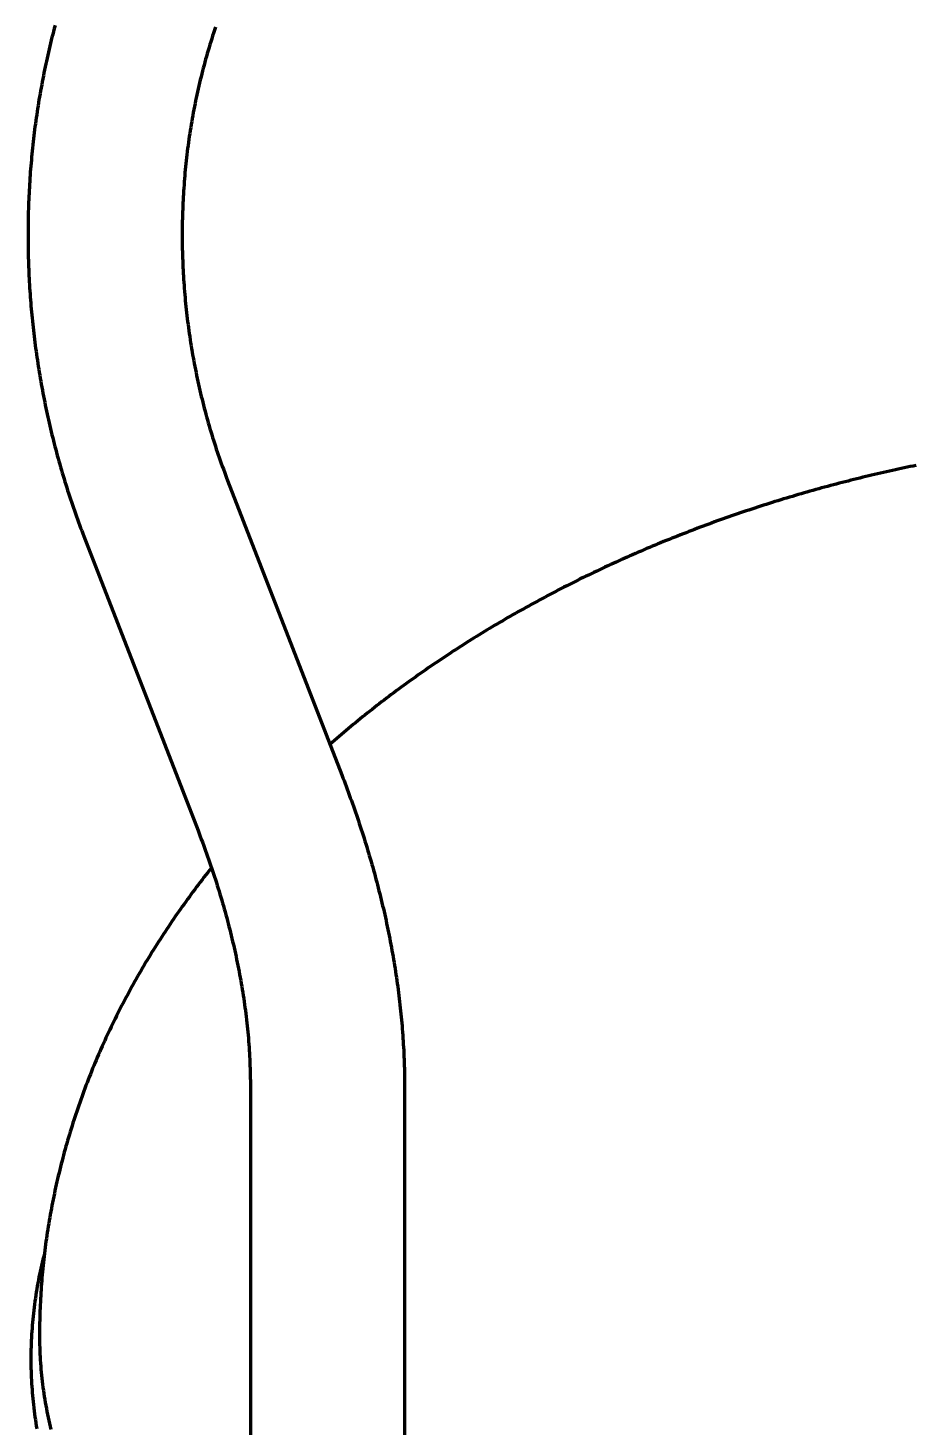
# Model space of a CAD drawing. Header units: millimetres. Extents: x 0 to 2382, y 0 to 420.
# Drawn here: x 306.16 to 320.78, y 129 to 152.06 of the extents above; entities that cross this region are included whole.
import ezdxf

# ---------------------------------------------------------------- set-up
doc = ezdxf.new("R2010")
doc.units = ezdxf.units.MM
doc.layers.add('01-VISIBLE', color=7, linetype='CONTINUOUS', lineweight=70)

msp = doc.modelspace()

# ---------------------------------------------------------------- linework, layer by layer
at = {"layer": '01-VISIBLE'}
for p, q in [((309.453, 144.61), (311.334, 139.762)), ((307.085, 143.691), (308.966, 138.843)), ((309.828, 134.673), (309.828, 111.026)), ((312.368, 134.673), (312.368, 111.026))]:
    msp.add_line(p, q, dxfattribs=at)
for points in [[(306.61, 152.104), (306.597, 152.056), (306.584, 152.008), (306.572, 151.959), (306.56, 151.91), (306.548, 151.862), (306.536, 151.813), (306.524, 151.765), (306.513, 151.716), (306.501, 151.667), (306.49, 151.618), (306.479, 151.569), (306.469, 151.52), (306.458, 151.471), (306.448, 151.422), (306.438, 151.373), (306.428, 151.324), (306.418, 151.275), (306.408, 151.226), (306.399, 151.177), (306.39, 151.128), (306.381, 151.078), (306.372, 151.029), (306.363, 150.98), (306.355, 150.93), (306.346, 150.881), (306.338, 150.831), (306.33, 150.782), (306.323, 150.732), (306.315, 150.683), (306.308, 150.633), (306.301, 150.584), (306.294, 150.534), (306.287, 150.485), (306.28, 150.435), (306.274, 150.385), (306.268, 150.336), (306.262, 150.286), (306.256, 150.236), (306.25, 150.186), (306.244, 150.137), (306.239, 150.087), (306.234, 150.037), (306.229, 149.987), (306.224, 149.937), (306.22, 149.887), (306.215, 149.837), (306.211, 149.788), (306.207, 149.738), (306.203, 149.688), (306.2, 149.638), (306.196, 149.588), (306.193, 149.538), (306.19, 149.488), (306.187, 149.438), (306.184, 149.388), (306.182, 149.338), (306.179, 149.288), (306.177, 149.238), (306.175, 149.188), (306.173, 149.138), (306.171, 149.088), (306.17, 149.037), (306.169, 148.987), (306.168, 148.937), (306.167, 148.887), (306.166, 148.837), (306.165, 148.787), (306.165, 148.737), (306.165, 148.687), (306.165, 148.637), (306.165, 148.587), (306.165, 148.537), (306.166, 148.487), (306.166, 148.437), (306.167, 148.386), (306.168, 148.336), (306.17, 148.286), (306.171, 148.236), (306.173, 148.186), (306.175, 148.136), (306.176, 148.086), (306.179, 148.036), (306.181, 147.986), (306.183, 147.936), (306.186, 147.886), (306.189, 147.836), (306.192, 147.786), (306.195, 147.736), (306.199, 147.686), (306.202, 147.636), (306.206, 147.586), (306.21, 147.536), (306.214, 147.486), (306.218, 147.436), (306.223, 147.386), (306.228, 147.337), (306.232, 147.287), (306.237, 147.237), (306.243, 147.187), (306.248, 147.137), (306.254, 147.088), (306.259, 147.038), (306.265, 146.988), (306.271, 146.938), (306.278, 146.889), (306.284, 146.839), (306.291, 146.789), (306.297, 146.74), (306.304, 146.69), (306.312, 146.64), (306.319, 146.591), (306.326, 146.541), (306.334, 146.492), (306.342, 146.442), (306.35, 146.393), (306.358, 146.344), (306.367, 146.294), (306.375, 146.245), (306.384, 146.196), (306.393, 146.146), (306.402, 146.097), (306.411, 146.048), (306.421, 145.999), (306.431, 145.95), (306.44, 145.9), (306.45, 145.851), (306.461, 145.802), (306.471, 145.753), (306.482, 145.704), (306.492, 145.655), (306.503, 145.607), (306.514, 145.558), (306.526, 145.509), (306.537, 145.46), (306.549, 145.411), (306.56, 145.363), (306.572, 145.314), (306.585, 145.265), (306.597, 145.217), (306.609, 145.168), (306.622, 145.12), (306.635, 145.072), (306.648, 145.023), (306.661, 144.975), (306.675, 144.927), (306.688, 144.878), (306.702, 144.83), (306.716, 144.782), (306.73, 144.734), (306.744, 144.686), (306.759, 144.638), (306.773, 144.59), (306.788, 144.542), (306.803, 144.495), (306.818, 144.447), (306.834, 144.399), (306.849, 144.352), (306.865, 144.304), (306.881, 144.257), (306.897, 144.209), (306.913, 144.162), (306.93, 144.114), (306.946, 144.067), (306.963, 144.02), (306.98, 143.973), (306.997, 143.926), (307.014, 143.879), (307.032, 143.832), (307.049, 143.785), (307.067, 143.738), (307.085, 143.691)], [(309.253, 152.076), (309.237, 152.029), (309.222, 151.981), (309.206, 151.933), (309.191, 151.886), (309.176, 151.838), (309.161, 151.79), (309.147, 151.742), (309.132, 151.694), (309.118, 151.646), (309.105, 151.597), (309.091, 151.549), (309.078, 151.501), (309.065, 151.453), (309.052, 151.404), (309.039, 151.356), (309.027, 151.307), (309.015, 151.258), (309.003, 151.21), (308.992, 151.161), (308.98, 151.112), (308.969, 151.063), (308.958, 151.014), (308.947, 150.965), (308.937, 150.916), (308.927, 150.867), (308.917, 150.818), (308.907, 150.769), (308.898, 150.72), (308.888, 150.671), (308.879, 150.621), (308.87, 150.572), (308.862, 150.523), (308.854, 150.473), (308.845, 150.424), (308.838, 150.374), (308.83, 150.325), (308.822, 150.275), (308.815, 150.226), (308.808, 150.176), (308.802, 150.126), (308.795, 150.077), (308.789, 150.027), (308.783, 149.977), (308.777, 149.927), (308.771, 149.878), (308.766, 149.828), (308.761, 149.778), (308.756, 149.728), (308.751, 149.678), (308.747, 149.628), (308.743, 149.578), (308.739, 149.528), (308.735, 149.478), (308.731, 149.428), (308.728, 149.378), (308.725, 149.328), (308.722, 149.278), (308.719, 149.228), (308.717, 149.178), (308.715, 149.128), (308.713, 149.078), (308.711, 149.028), (308.709, 148.978), (308.708, 148.928), (308.707, 148.878), (308.706, 148.828), (308.705, 148.778), (308.705, 148.728), (308.705, 148.677), (308.705, 148.627), (308.705, 148.577), (308.705, 148.527), (308.706, 148.477), (308.707, 148.427), (308.708, 148.377), (308.71, 148.327), (308.711, 148.277), (308.713, 148.226), (308.715, 148.176), (308.717, 148.126), (308.72, 148.076), (308.722, 148.026), (308.725, 147.976), (308.728, 147.926), (308.732, 147.876), (308.735, 147.826), (308.739, 147.776), (308.743, 147.726), (308.747, 147.676), (308.752, 147.626), (308.756, 147.577), (308.761, 147.527), (308.766, 147.477), (308.771, 147.427), (308.777, 147.377), (308.783, 147.327), (308.789, 147.278), (308.795, 147.228), (308.801, 147.178), (308.808, 147.129), (308.815, 147.079), (308.822, 147.029), (308.829, 146.98), (308.837, 146.93), (308.844, 146.881), (308.852, 146.831), (308.86, 146.782), (308.869, 146.732), (308.877, 146.683), (308.886, 146.634), (308.895, 146.584), (308.904, 146.535), (308.914, 146.486), (308.923, 146.437), (308.933, 146.388), (308.943, 146.339), (308.954, 146.289), (308.964, 146.24), (308.975, 146.192), (308.986, 146.143), (308.997, 146.094), (309.009, 146.045), (309.02, 145.996), (309.032, 145.948), (309.044, 145.899), (309.057, 145.85), (309.069, 145.802), (309.082, 145.753), (309.095, 145.705), (309.108, 145.657), (309.121, 145.608), (309.135, 145.56), (309.149, 145.512), (309.163, 145.464), (309.177, 145.416), (309.192, 145.368), (309.206, 145.32), (309.221, 145.272), (309.236, 145.224), (309.252, 145.177), (309.267, 145.129), (309.283, 145.081), (309.299, 145.034), (309.315, 144.987), (309.332, 144.939), (309.349, 144.892), (309.365, 144.845), (309.383, 144.798), (309.4, 144.751), (309.418, 144.704), (309.435, 144.657), (309.453, 144.61)], [(320.797, 144.859), (320.748, 144.849), (320.699, 144.839), (320.65, 144.829), (320.601, 144.818), (320.552, 144.808), (320.503, 144.797), (320.454, 144.787), (320.406, 144.776), (320.357, 144.765), (320.308, 144.754), (320.259, 144.743), (320.21, 144.732), (320.161, 144.721), (320.113, 144.709), (320.064, 144.698), (320.015, 144.686), (319.967, 144.674), (319.918, 144.663), (319.869, 144.651), (319.821, 144.639), (319.772, 144.627), (319.723, 144.614), (319.675, 144.602), (319.626, 144.59), (319.578, 144.577), (319.53, 144.565), (319.481, 144.552), (319.433, 144.539), (319.384, 144.526), (319.336, 144.513), (319.288, 144.5), (319.239, 144.487), (319.191, 144.474), (319.143, 144.46), (319.095, 144.447), (319.046, 144.433), (318.998, 144.419), (318.95, 144.406), (318.902, 144.392), (318.854, 144.378), (318.806, 144.364), (318.758, 144.349), (318.71, 144.335), (318.662, 144.321), (318.614, 144.306), (318.566, 144.292), (318.518, 144.277), (318.471, 144.262), (318.423, 144.247), (318.375, 144.232), (318.327, 144.217), (318.28, 144.202), (318.232, 144.186), (318.184, 144.171), (318.137, 144.155), (318.089, 144.14), (318.042, 144.124), (317.994, 144.108), (317.947, 144.092), (317.899, 144.076), (317.852, 144.06), (317.805, 144.044), (317.757, 144.027), (317.71, 144.011), (317.663, 143.994), (317.616, 143.977), (317.569, 143.961), (317.521, 143.944), (317.474, 143.927), (317.427, 143.91), (317.38, 143.892), (317.333, 143.875), (317.286, 143.858), (317.239, 143.84), (317.193, 143.823), (317.146, 143.805), (317.099, 143.787), (317.052, 143.769), (317.006, 143.751), (316.959, 143.733), (316.912, 143.715), (316.866, 143.696), (316.819, 143.678), (316.773, 143.659), (316.726, 143.641), (316.68, 143.622), (316.633, 143.603), (316.587, 143.584), (316.541, 143.565), (316.495, 143.546), (316.448, 143.526), (316.402, 143.507), (316.356, 143.488), (316.31, 143.468), (316.264, 143.448), (316.218, 143.428), (316.172, 143.408), (316.126, 143.388), (316.08, 143.368), (316.035, 143.348), (315.989, 143.328), (315.943, 143.307), (315.898, 143.287), (315.852, 143.266), (315.806, 143.245), (315.761, 143.224), (315.716, 143.203), (315.67, 143.182), (315.625, 143.161), (315.579, 143.14), (315.534, 143.118), (315.489, 143.097), (315.444, 143.075), (315.399, 143.053), (315.354, 143.032), (315.309, 143.01), (315.264, 142.988), (315.219, 142.965), (315.174, 142.943), (315.129, 142.921), (315.085, 142.898), (315.04, 142.876), (314.995, 142.853), (314.951, 142.83), (314.906, 142.807), (314.862, 142.784), (314.817, 142.761), (314.773, 142.738), (314.729, 142.714), (314.684, 142.691), (314.64, 142.667), (314.596, 142.644), (314.552, 142.62), (314.508, 142.596), (314.464, 142.572), (314.42, 142.548), (314.376, 142.524), (314.333, 142.499), (314.289, 142.475), (314.245, 142.45), (314.202, 142.426), (314.158, 142.401), (314.115, 142.376), (314.071, 142.351), (314.028, 142.326), (313.985, 142.301), (313.942, 142.276), (313.899, 142.25), (313.855, 142.225), (313.812, 142.199), (313.77, 142.173), (313.727, 142.148), (313.684, 142.122), (313.641, 142.096), (313.598, 142.069), (313.556, 142.043), (313.513, 142.017), (313.471, 141.99), (313.428, 141.964), (313.386, 141.937), (313.344, 141.91), (313.302, 141.883), (313.259, 141.856), (313.217, 141.829), (313.175, 141.802), (313.133, 141.774), (313.092, 141.747), (313.05, 141.719), (313.008, 141.691), (312.967, 141.664), (312.925, 141.636), (312.884, 141.608), (312.842, 141.58), (312.801, 141.551), (312.76, 141.523), (312.718, 141.494), (312.677, 141.466), (312.636, 141.437), (312.595, 141.408), (312.554, 141.379), (312.514, 141.35), (312.473, 141.321), (312.432, 141.292), (312.392, 141.263), (312.351, 141.233), (312.311, 141.204), (312.271, 141.174), (312.23, 141.144), (312.19, 141.114), (312.15, 141.084), (312.11, 141.054), (312.07, 141.024), (312.031, 140.993), (311.991, 140.963), (311.951, 140.932), (311.912, 140.902), (311.872, 140.871), (311.833, 140.84), (311.794, 140.809), (311.754, 140.778), (311.715, 140.746), (311.676, 140.715), (311.637, 140.684), (311.598, 140.652), (311.56, 140.62), (311.521, 140.589), (311.482, 140.557), (311.444, 140.525), (311.406, 140.492), (311.367, 140.46), (311.329, 140.428), (311.291, 140.395), (311.253, 140.363), (311.215, 140.33), (311.177, 140.297), (311.14, 140.264)], [(311.334, 139.762), (311.353, 139.715), (311.371, 139.668), (311.388, 139.621), (311.406, 139.574), (311.424, 139.527), (311.441, 139.48), (311.458, 139.433), (311.475, 139.386), (311.492, 139.339), (311.509, 139.291), (311.526, 139.244), (311.543, 139.197), (311.559, 139.149), (311.575, 139.102), (311.591, 139.054), (311.607, 139.007), (311.623, 138.959), (311.639, 138.911), (311.655, 138.863), (311.67, 138.816), (311.685, 138.768), (311.701, 138.72), (311.716, 138.672), (311.73, 138.624), (311.745, 138.576), (311.76, 138.528), (311.774, 138.48), (311.788, 138.432), (311.802, 138.384), (311.816, 138.335), (311.83, 138.287), (311.844, 138.239), (311.857, 138.19), (311.871, 138.142), (311.884, 138.094), (311.897, 138.045), (311.91, 137.997), (311.922, 137.948), (311.935, 137.899), (311.947, 137.851), (311.96, 137.802), (311.972, 137.753), (311.984, 137.705), (311.995, 137.656), (312.007, 137.607), (312.019, 137.558), (312.03, 137.509), (312.041, 137.46), (312.052, 137.411), (312.063, 137.362), (312.073, 137.313), (312.084, 137.264), (312.094, 137.215), (312.104, 137.166), (312.114, 137.116), (312.124, 137.067), (312.133, 137.018), (312.143, 136.968), (312.152, 136.919), (312.161, 136.87), (312.17, 136.82), (312.179, 136.771), (312.187, 136.721), (312.195, 136.672), (312.204, 136.622), (312.212, 136.573), (312.219, 136.523), (312.227, 136.474), (312.234, 136.424), (312.242, 136.374), (312.249, 136.324), (312.256, 136.275), (312.262, 136.225), (312.269, 136.175), (312.275, 136.125), (312.281, 136.076), (312.287, 136.026), (312.293, 135.976), (312.298, 135.926), (312.304, 135.876), (312.309, 135.826), (312.314, 135.776), (312.318, 135.726), (312.323, 135.676), (312.327, 135.626), (312.331, 135.576), (312.335, 135.526), (312.339, 135.476), (312.342, 135.426), (312.345, 135.376), (312.348, 135.326), (312.351, 135.275), (312.354, 135.225), (312.356, 135.175), (312.358, 135.125), (312.36, 135.075), (312.362, 135.025), (312.364, 134.974), (312.365, 134.924), (312.366, 134.874), (312.367, 134.824), (312.367, 134.774), (312.368, 134.723), (312.368, 134.673)], [(308.966, 138.843), (308.985, 138.796), (309.003, 138.749), (309.02, 138.702), (309.038, 138.655), (309.056, 138.608), (309.073, 138.56), (309.09, 138.513), (309.107, 138.466), (309.124, 138.418), (309.141, 138.371), (309.157, 138.323), (309.173, 138.275), (309.19, 138.228), (309.206, 138.18), (309.221, 138.132), (309.237, 138.084), (309.253, 138.036), (309.268, 137.988), (309.283, 137.94), (309.298, 137.892), (309.313, 137.844), (309.327, 137.796), (309.342, 137.748), (309.356, 137.699), (309.37, 137.651), (309.384, 137.602), (309.398, 137.554), (309.411, 137.505), (309.425, 137.457), (309.438, 137.408), (309.451, 137.36), (309.464, 137.311), (309.476, 137.262), (309.489, 137.213), (309.501, 137.164), (309.513, 137.115), (309.525, 137.066), (309.536, 137.017), (309.548, 136.968), (309.559, 136.919), (309.57, 136.87), (309.581, 136.821), (309.592, 136.772), (309.602, 136.722), (309.612, 136.673), (309.622, 136.624), (309.632, 136.574), (309.642, 136.525), (309.651, 136.475), (309.66, 136.426), (309.669, 136.376), (309.678, 136.327), (309.686, 136.277), (309.694, 136.227), (309.703, 136.178), (309.71, 136.128), (309.718, 136.078), (309.725, 136.028), (309.732, 135.978), (309.739, 135.928), (309.746, 135.879), (309.752, 135.829), (309.759, 135.779), (309.764, 135.729), (309.77, 135.678), (309.776, 135.628), (309.781, 135.578), (309.786, 135.528), (309.79, 135.478), (309.795, 135.428), (309.799, 135.378), (309.803, 135.327), (309.806, 135.277), (309.81, 135.227), (309.813, 135.177), (309.816, 135.126), (309.818, 135.076), (309.82, 135.026), (309.822, 134.975), (309.824, 134.925), (309.825, 134.875), (309.826, 134.824), (309.827, 134.774), (309.828, 134.724), (309.828, 134.673)], [(309.188, 138.231), (309.157, 138.192), (309.126, 138.153), (309.095, 138.113), (309.064, 138.074), (309.034, 138.034), (309.003, 137.994), (308.973, 137.954), (308.943, 137.915), (308.913, 137.874), (308.883, 137.834), (308.853, 137.794), (308.823, 137.754), (308.794, 137.713), (308.764, 137.673), (308.735, 137.632), (308.706, 137.591), (308.677, 137.55), (308.648, 137.509), (308.619, 137.468), (308.591, 137.427), (308.562, 137.386), (308.534, 137.344), (308.506, 137.303), (308.478, 137.261), (308.45, 137.22), (308.423, 137.178), (308.395, 137.136), (308.368, 137.094), (308.341, 137.052), (308.314, 137.01), (308.287, 136.967), (308.26, 136.925), (308.234, 136.882), (308.207, 136.84), (308.181, 136.797), (308.155, 136.754), (308.129, 136.712), (308.103, 136.669), (308.078, 136.626), (308.052, 136.582), (308.027, 136.539), (308.002, 136.496), (307.977, 136.452), (307.952, 136.409), (307.927, 136.365), (307.903, 136.321), (307.878, 136.278), (307.854, 136.234), (307.83, 136.19), (307.807, 136.146), (307.783, 136.102), (307.759, 136.057), (307.736, 136.013), (307.713, 135.968), (307.69, 135.924), (307.667, 135.879), (307.645, 135.835), (307.622, 135.79), (307.6, 135.745), (307.578, 135.7), (307.556, 135.655), (307.534, 135.61), (307.513, 135.564), (307.491, 135.519), (307.47, 135.474), (307.449, 135.428), (307.428, 135.383), (307.408, 135.337), (307.387, 135.291), (307.367, 135.246), (307.347, 135.2), (307.327, 135.154), (307.307, 135.108), (307.287, 135.062), (307.268, 135.015), (307.249, 134.969), (307.23, 134.923), (307.211, 134.876), (307.192, 134.83), (307.174, 134.783), (307.156, 134.736), (307.138, 134.69), (307.12, 134.643), (307.102, 134.596), (307.085, 134.549), (307.067, 134.502), (307.05, 134.455), (307.033, 134.408), (307.017, 134.361), (307, 134.313), (306.984, 134.266), (306.968, 134.218), (306.952, 134.171), (306.936, 134.123), (306.921, 134.076), (306.905, 134.028), (306.89, 133.98), (306.875, 133.932), (306.861, 133.884), (306.846, 133.837), (306.832, 133.789), (306.818, 133.74), (306.804, 133.692), (306.79, 133.644), (306.777, 133.596), (306.763, 133.548), (306.75, 133.499), (306.737, 133.451), (306.725, 133.402), (306.712, 133.354), (306.7, 133.305), (306.688, 133.257), (306.676, 133.208), (306.664, 133.159), (306.653, 133.11), (306.642, 133.062), (306.631, 133.013), (306.62, 132.964), (306.609, 132.915), (306.599, 132.866), (306.589, 132.817), (306.579, 132.768), (306.569, 132.718), (306.559, 132.669), (306.55, 132.62), (306.541, 132.571), (306.532, 132.521), (306.523, 132.472), (306.515, 132.423), (306.506, 132.373), (306.498, 132.324), (306.491, 132.274), (306.483, 132.225), (306.476, 132.175), (306.468, 132.126), (306.461, 132.076), (306.455, 132.026), (306.448, 131.977), (306.442, 131.927), (306.436, 131.877), (306.43, 131.828), (306.424, 131.778), (306.419, 131.728), (306.414, 131.678), (306.409, 131.628), (306.404, 131.578), (306.399, 131.529), (306.395, 131.479), (306.391, 131.429), (306.387, 131.379), (306.383, 131.329), (306.38, 131.279), (306.377, 131.229), (306.374, 131.179), (306.371, 131.129), (306.369, 131.079), (306.366, 131.029), (306.364, 130.979), (306.362, 130.929), (306.361, 130.878), (306.359, 130.828), (306.358, 130.778), (306.357, 130.728), (306.356, 130.678), (306.356, 130.628), (306.355, 130.578), (306.355, 130.528)], [(306.436, 131.877), (306.423, 131.828), (306.411, 131.78), (306.4, 131.731), (306.388, 131.682), (306.377, 131.633), (306.367, 131.584), (306.356, 131.535), (306.346, 131.486), (306.337, 131.436), (306.327, 131.387), (306.318, 131.338), (306.31, 131.288), (306.302, 131.239), (306.294, 131.189), (306.286, 131.14), (306.279, 131.09), (306.272, 131.04), (306.266, 130.991), (306.26, 130.941), (306.254, 130.891), (306.249, 130.841), (306.244, 130.791), (306.239, 130.741), (306.235, 130.691), (306.231, 130.641), (306.228, 130.591), (306.224, 130.541), (306.222, 130.491), (306.219, 130.441), (306.217, 130.391), (306.216, 130.341), (306.214, 130.29), (306.213, 130.24), (306.213, 130.19), (306.213, 130.14)], [(306.355, 130.528), (306.355, 130.477), (306.356, 130.427), (306.357, 130.377), (306.358, 130.326), (306.36, 130.276), (306.362, 130.225), (306.365, 130.175), (306.368, 130.125), (306.371, 130.074), (306.375, 130.024), (306.379, 129.974), (306.383, 129.924), (306.388, 129.873), (306.393, 129.823), (306.399, 129.773), (306.405, 129.723), (306.411, 129.673), (306.418, 129.623), (306.425, 129.573), (306.433, 129.523), (306.441, 129.474), (306.449, 129.424), (306.458, 129.374), (306.467, 129.325), (306.476, 129.275), (306.486, 129.226), (306.496, 129.176), (306.507, 129.127), (306.518, 129.078), (306.529, 129.029), (306.54, 128.98)], [(306.213, 130.14), (306.213, 130.09), (306.213, 130.039), (306.214, 129.989), (306.216, 129.939), (306.217, 129.889), (306.219, 129.839), (306.222, 129.788), (306.224, 129.738), (306.228, 129.688), (306.231, 129.638), (306.235, 129.588), (306.239, 129.538), (306.244, 129.488), (306.249, 129.438), (306.254, 129.388), (306.26, 129.338), (306.266, 129.288), (306.272, 129.238), (306.279, 129.188), (306.286, 129.139), (306.294, 129.089), (306.302, 129.039), (306.31, 128.99)]]:
    msp.add_lwpolyline(points, dxfattribs=at)

doc.saveas('drawing.dxf')
